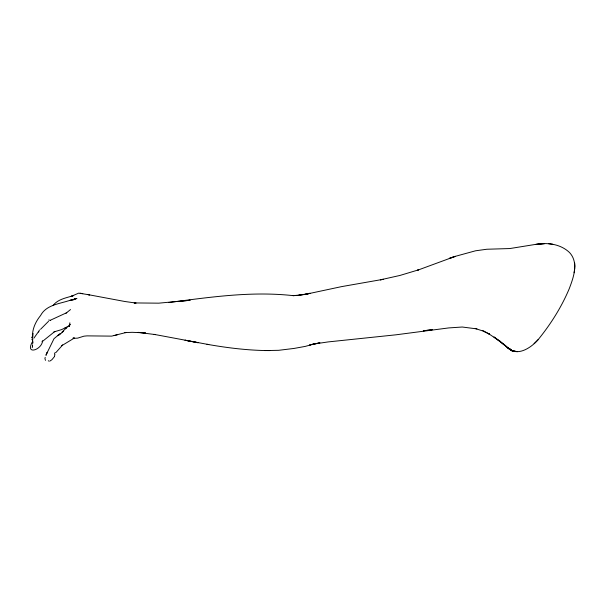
<?xml version="1.0" encoding="UTF-8"?>
<svg xmlns="http://www.w3.org/2000/svg" width="605" height="605" viewBox="0 0 605 605"><rect width="100%" height="100%" fill="white"/><g stroke="black" fill="none" stroke-linecap="round" stroke-linejoin="round"><path stroke-width="0.91" d="M32.738 341.878L32.7 343.322L32.783 341.938M32.988 333.688L32.806 337.136M69.635 325.014L69.855 322.798M32.738 341.273L32.541 341.749L32.67 341.122M32.239 347.656L32.33 346.937M475.258 328.515L482.457 330.852L489.271 334.036L488.719 333.733L500.116 341.424L493.998 336.985L504.313 344.933L498.8 340.335L509.062 348.767L503.186 343.753L508.291 348.472L512.14 350.779L515.067 351.24L512.14 350.779L507.829 347.731C517.381 357.252 531.424 347.512 538.223 339.556C550.747 324.129 561.531 307.075 569.237 288.721C573.487 277.491 578.947 262.827 569.615 252.618C560.729 244.072 547.502 242.257 535.788 244.428L544.636 243.633L535.818 244.359L509.849 248.549L486.813 249.245L475.553 250.795L455.247 256.361L417.389 270.291L418.433 269.89L399.913 275.457L380.363 279.843L383.305 279.298L341.689 286.604L305.676 294.287L310.047 293.319L297.395 295.535L301.434 294.862L293.168 295.663L297.592 295.429M574.107 272.734L574.75 268.098L574.629 263.054L574.72 266.676M31.664 337.824L31.77 337.083M54.942 354.462L54.495 356.103M46.154 354.885L46.335 354.129L45.995 355.46M32.496 341.401L32.738 340.562M45.216 357.366L44.921 358.493L45.488 360.376M69.9 324.242L69.099 326.564L70.044 324.462L61.982 332.137M32.609 340.01L32.753 339.594C31.407 330.799 35.082 322.268 40.55 315.576C46.358 304.557 60.016 303.861 70.483 300.156M32.322 334.89L32.829 333.446M47.039 352.949L53.996 338.709L58.398 335.011M46.812 353.592L47.334 352.261L46.857 353.055M38.523 332.084L39.476 329.975M54.412 354.023L55.153 352.503M65.915 327.842L66.996 326.76M33.903 338.165L38.735 331.321M32.11 342.354C25.213 355.226 41.684 350.03 42.592 340.88L42.07 341.734L54.836 331.472M54.541 356.504L51.962 359.642L50.079 360.988M53.096 305.495C57.876 299.074 66.573 297.857 73.704 295.527L71.201 296.344L78.718 293.13L89.691 294.892L87.362 294.506M65.597 313.549L70.513 309.563M55.97 352.481L62.633 345.001L61.74 345.689L74.513 337.945L72.955 338.142L73.923 338.142M40.543 329.317L48.536 321.293M534.094 343.67L538.223 339.556M59.154 335.004L63.555 331.215M59.57 334.051L57.573 335.722L60.644 333.416M66.769 312.687L50.638 320.113M65.075 327.94L61.581 329.612L53.86 331.941M70.982 300.564L73.893 299.709M71.904 299.74L69.817 300.511L76.313 298.499L74.324 299.135M74.823 338.286L77.637 338.135L83.959 336.168L87.014 335.873L111.675 336.123L126.105 332.493L124.917 332.621L132.185 332.319L145.321 332.894M314.381 343.837L305.389 346.37L294.098 348.427L278.671 350.31L264.793 350.59M114.141 335.594L117.604 334.656M313.579 344.033L309.609 345.001L319.909 342.793L314.562 343.92L328.167 341.916L396.01 334.807L448.683 327.925L462.273 327.018L476.944 328.908M302.054 294.915L310.047 293.319M179.36 301.487L190.151 300.231L158.76 303.166L134.159 302.931L136.064 303.082L124.804 301.487L88.156 294.635M168.719 302.53C210.283 297.153 251.294 291.013 293.289 295.656M269.747 350.598C248.708 350.522 227.669 347.943 206.955 344.275M49.202 361.208L48.302 360.746M64.954 327.827L66.338 328.084M145.306 332.879L138.227 332.387L155.523 334.61L154.131 334.376L208.785 344.593M548.614 243.724L552.743 244.261M82.764 293.667L80.193 293.206M514.84 351.172L517.267 351.671M48.687 320.007L50.623 320.423M482.752 330.489L489.271 334.036M509.501 348.495L512.133 350.915L509.599 348.624M31.914 339.322L32.065 339.73M32.549 345.039L32.481 346.105L32.549 345.039M455.247 256.361L449.265 258.418L455.278 256.376M76.797 298.537L75.149 298.847L76.797 298.537M432.212 329.71L423.303 330.806L432.22 329.725M198.039 342.702L185.138 340.252L198.039 342.702"/></g></svg>
